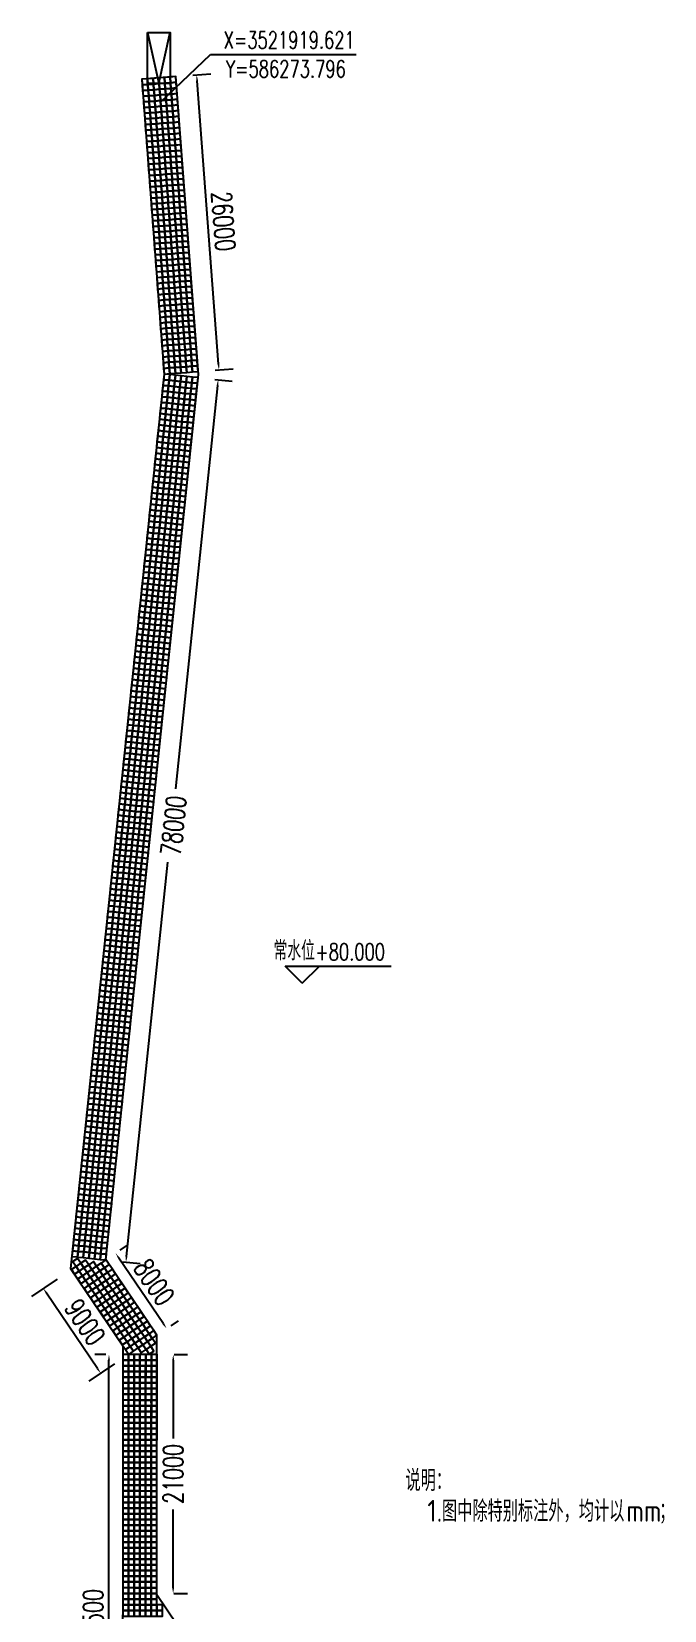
# Model space of a CAD drawing. Extents: x 833816 to 4746262, y -3629782 to -1973088.
# Drawn here: x 927508 to 983152, y -2256815 to -2118000 of the extents above; entities that cross this region are included whole.
import ezdxf

# ---------------------------------------------------------------- set-up
doc = ezdxf.new("R2010")
doc.units = 0
doc.header["$LTSCALE"] = 1000
doc.header["$MEASUREMENT"] = 0
doc.header["$PDMODE"] = 32
for name, color, linetype in [('DIM_COOR', 3, 'Continuous'), ('DIM_ELEV', 3, 'Continuous'), ('L-TEXT文字标注', 7, 'Continuous'), ('PUB_TEXT', 7, 'Continuous'), ('W-bridge approach引桥', 4, 'Continuous'), ('W-FLOAT_BOWL浮筒', 253, 'Continuous')]:
    doc.layers.add(name, color=color, linetype=linetype)
doc.styles.add('_TCH_DIM', font='SIMPLEX', dxfattribs={"bigfont": 'GBCBIG'})
doc.styles.get("Standard").update_dxf_attribs({"font": 'gbenor.shx', "bigfont": 'gbcbig.shx'})
doc.styles.add('STANDARD_T3', font='simplex.shx', dxfattribs={"width": 0.7, "bigfont": 'gbcbig.shx'})
doc.dimstyles.new('W&&500', dxfattribs={"dimtxt": 1750, "dimasz": 500, "dimexe": 1250, "dimexo": 1500, "dimgap": 500, "dimtad": 1, "dimdec": 0, "dimzin": 0, "dimdsep": 46, "dimtxsty": 'STANDARD_T3', "dimcen": 0.09, "dimclrd": 1, "dimclre": 1, "dimclrt": 7, "dimazin": 2, "dimtfac": 1, "dimtdec": 0, "dimtix": 1, "dimtmove": 2, "dimatfit": 3, "dimfxl": 100, "dimtolj": 1, "dimtzin": 0, "dimarcsym": 0})

# ---------------------------------------------------------------- blocks, each defined once
blk = doc.blocks.new('浮筒')
at = {"layer": 'W-FLOAT_BOWL浮筒'}
blk.add_lwpolyline([(-230, -268), (268, -230), (230, 268), (-268, 230)], close=True, dxfattribs=at)
blk = doc.blocks.new('*U164')
at = {"layer": 'W-FLOAT_BOWL浮筒', "rotation": 355.6724123112058}
blk.add_blockref('浮筒', (0, 0), dxfattribs=at)
blk = doc.blocks.new('*U163')
at = {"layer": 'W-FLOAT_BOWL浮筒', "color": 0, "linetype": 'ByBlock', "lineweight": -2, "transparency": 16777216}
for p in [(0, 0), (500, 0), (1000, 0), (1500, 0), (2000, 0), (2500, 0), (0, -500), (0, -1000), (0, -1500), (500, -500), (500, -1000), (500, -1500), (1000, -500), (1000, -1000), (1000, -1500), (1500, -500), (1500, -1000), (1500, -1500), (2000, -500), (2000, -1000), (2000, -1500), (2500, -500), (2500, -1000), (2500, -1500), (0, -2000), (0, -2500), (0, -3000), (500, -2000), (500, -2500), (500, -3000), (1000, -2000), (1000, -2500), (1000, -3000), (1500, -2000), (1500, -2500), (1500, -3000), (2000, -2000), (2000, -2500), (2000, -3000), (2500, -2000), (2500, -2500), (2500, -3000), (0, -3500), (0, -4000), (500, -3500), (500, -4000), (1000, -3500), (1000, -4000), (1500, -3500), (1500, -4000), (2000, -3500), (2000, -4000), (2500, -3500), (2500, -4000), (0, -4500), (0, -5000), (0, -5500), (500, -4500), (500, -5000), (500, -5500), (1000, -4500), (1000, -5000), (1000, -5500), (1500, -4500), (1500, -5000), (1500, -5500), (2000, -4500), (2000, -5000), (2000, -5500), (2500, -4500), (2500, -5000), (2500, -5500), (0, -6000), (0, -6500), (0, -7000), (500, -6000), (500, -6500), (500, -7000), (1000, -6000), (1000, -6500), (1000, -7000), (1500, -6000), (1500, -6500), (1500, -7000), (2000, -6000), (2000, -6500), (2000, -7000), (2500, -6000), (2500, -6500), (2500, -7000), (0, -7500), (0, -8000), (0, -8500), (500, -7500), (500, -8000), (500, -8500), (1000, -7500), (1000, -8000), (1000, -8500), (1500, -7500), (1500, -8000), (1500, -8500), (2000, -7500), (2000, -8000), (2000, -8500), (2500, -7500), (2500, -8000), (2500, -8500), (0, -9000), (0, -9500), (0, -10000), (500, -9000), (500, -9500), (500, -10000), (1000, -9000), (1000, -9500), (1000, -10000), (1500, -9000), (1500, -9500), (1500, -10000), (2000, -9000), (2000, -9500), (2000, -10000), (2500, -9000), (2500, -9500), (2500, -10000), (0, -10500), (0, -11000), (500, -10500), (500, -11000), (1000, -10500), (1000, -11000), (1500, -10500), (1500, -11000), (2000, -10500), (2000, -11000), (2500, -10500), (2500, -11000), (0, -11500), (0, -12000), (0, -12500), (500, -11500), (500, -12000), (500, -12500), (1000, -11500), (1000, -12000), (1000, -12500), (1500, -11500), (1500, -12000), (1500, -12500), (2000, -11500), (2000, -12000), (2000, -12500), (2500, -11500), (2500, -12000), (2500, -12500), (0, -13000), (0, -13500), (0, -14000), (500, -13000), (500, -13500), (500, -14000), (1000, -13000), (1000, -13500), (1000, -14000), (1500, -13000), (1500, -13500), (1500, -14000), (2000, -13000), (2000, -13500), (2000, -14000), (2500, -13000), (2500, -13500), (2500, -14000), (0, -14500), (0, -15000), (0, -15500), (500, -14500), (500, -15000), (500, -15500), (1000, -14500), (1000, -15000), (1000, -15500), (1500, -14500), (1500, -15000), (1500, -15500), (2000, -14500), (2000, -15000), (2000, -15500), (2500, -14500), (2500, -15000), (2500, -15500), (0, -16000), (0, -16500), (500, -16000), (500, -16500), (1000, -16000), (1000, -16500), (1500, -16000), (1500, -16500), (2000, -16000), (2000, -16500), (2500, -16000), (2500, -16500), (0, -17000), (0, -17500), (0, -18000), (500, -17000), (500, -17500), (500, -18000), (1000, -17000), (1000, -17500), (1000, -18000), (1500, -17000), (1500, -17500), (1500, -18000), (2000, -17000), (2000, -17500), (2000, -18000), (2500, -17000), (2500, -17500), (2500, -18000), (0, -18500), (0, -19000), (0, -19500), (500, -18500), (500, -19000), (500, -19500), (1000, -18500), (1000, -19000), (1000, -19500), (1500, -18500), (1500, -19000), (1500, -19500), (2000, -18500), (2000, -19000), (2000, -19500), (2500, -18500), (2500, -19000), (2500, -19500), (0, -20000), (0, -20500), (0, -21000), (500, -20000), (500, -20500), (500, -21000), (1000, -20000), (1000, -20500), (1000, -21000), (1500, -20000), (1500, -20500), (1500, -21000), (2000, -20000), (2000, -20500), (2000, -21000), (2500, -20000), (2500, -20500), (2500, -21000), (0, -21500), (0, -22000), (500, -21500), (500, -22000), (1000, -21500), (1000, -22000), (1500, -21500), (1500, -22000), (2000, -21500), (2000, -22000), (2500, -21500), (2500, -22000), (0, -22500), (0, -23000), (0, -23500), (500, -22500), (500, -23000), (500, -23500), (1000, -22500), (1000, -23000), (1000, -23500), (1500, -22500), (1500, -23000), (1500, -23500), (2000, -22500), (2000, -23000), (2000, -23500), (2500, -22500), (2500, -23000), (2500, -23500), (0, -24000), (0, -24500), (0, -25000), (500, -24000), (500, -24500), (500, -25000), (1000, -24000), (1000, -24500), (1000, -25000), (1500, -24000), (1500, -24500), (1500, -25000), (2000, -24000), (2000, -24500), (2000, -25000), (2500, -24000), (2500, -24500), (2500, -25000), (0, -25500), (0, -26000), (0, -26500), (500, -25500), (500, -26000), (500, -26500), (1000, -25500), (1000, -26000), (1000, -26500), (1500, -25500), (1500, -26000), (1500, -26500), (2000, -25500), (2000, -26000), (2000, -26500), (2500, -25500), (2500, -26000), (2500, -26500), (0, -27000), (0, -27500), (0, -28000), (500, -27000), (500, -27500), (500, -28000), (1000, -27000), (1000, -27500), (1000, -28000), (1500, -27000), (1500, -27500), (1500, -28000), (2000, -27000), (2000, -27500), (2000, -28000), (2500, -27000), (2500, -27500), (2500, -28000), (0, -28500), (0, -29000), (500, -28500), (500, -29000), (1000, -28500), (1000, -29000), (1500, -28500), (1500, -29000), (2000, -28500), (2000, -29000), (2500, -28500), (2500, -29000), (0, -29500), (0, -30000), (0, -30500), (500, -29500), (500, -30000), (500, -30500), (1000, -29500), (1000, -30000), (1000, -30500), (1500, -29500), (1500, -30000), (1500, -30500), (2000, -29500), (2000, -30000), (2000, -30500), (2500, -29500), (2500, -30000), (2500, -30500), (0, -31000), (0, -31500), (0, -32000), (500, -31000), (500, -31500), (500, -32000), (1000, -31000), (1000, -31500), (1000, -32000), (1500, -31000), (1500, -31500), (1500, -32000), (2000, -31000), (2000, -31500), (2000, -32000), (2500, -31000), (2500, -31500), (2500, -32000), (0, -32500), (0, -33000), (0, -33500), (500, -32500), (500, -33000), (500, -33500), (1000, -32500), (1000, -33000), (1000, -33500), (1500, -32500), (1500, -33000), (1500, -33500), (2000, -32500), (2000, -33000), (2000, -33500), (2500, -32500), (2500, -33000), (2500, -33500), (0, -34000), (0, -34500), (500, -34000), (500, -34500), (1000, -34000), (1000, -34500), (1500, -34000), (1500, -34500), (2000, -34000), (2000, -34500), (2500, -34000), (2500, -34500), (0, -35000), (0, -35500), (0, -36000), (500, -35000), (500, -35500), (500, -36000), (1000, -35000), (1000, -35500), (1000, -36000), (1500, -35000), (1500, -35500), (1500, -36000), (2000, -35000), (2000, -35500), (2000, -36000), (2500, -35000), (2500, -35500), (2500, -36000), (0, -36500), (0, -37000), (0, -37500), (500, -36500), (500, -37000), (500, -37500), (1000, -36500), (1000, -37000), (1000, -37500), (1500, -36500), (1500, -37000), (1500, -37500), (2000, -36500), (2000, -37000), (2000, -37500), (2500, -36500), (2500, -37000), (2500, -37500), (0, -38000), (0, -38500), (0, -39000), (500, -38000), (500, -38500), (500, -39000), (1000, -38000), (1000, -38500), (1000, -39000), (1500, -38000), (1500, -38500), (1500, -39000), (2000, -38000), (2000, -38500), (2000, -39000), (2500, -38000), (2500, -38500), (2500, -39000), (0, -39500), (0, -40000), (0, -40500), (500, -39500), (500, -40000), (500, -40500), (1000, -39500), (1000, -40000), (1000, -40500), (1500, -39500), (1500, -40000), (1500, -40500), (2000, -39500), (2000, -40000), (2000, -40500), (2500, -39500), (2500, -40000), (2500, -40500), (0, -41000), (0, -41500), (500, -41000), (500, -41500), (1000, -41000), (1000, -41500), (1500, -41000), (1500, -41500), (2000, -41000), (2000, -41500), (2500, -41000), (2500, -41500), (0, -42000), (0, -42500), (0, -43000), (500, -42000), (500, -42500), (500, -43000), (1000, -42000), (1000, -42500), (1000, -43000), (1500, -42000), (1500, -42500), (1500, -43000), (2000, -42000), (2000, -42500), (2000, -43000), (2500, -42000), (2500, -42500), (2500, -43000), (0, -43500), (0, -44000), (0, -44500), (500, -43500), (500, -44000), (500, -44500), (1000, -43500), (1000, -44000), (1000, -44500), (1500, -43500), (1500, -44000), (1500, -44500), (2000, -43500), (2000, -44000), (2000, -44500), (2500, -43500), (2500, -44000), (2500, -44500), (0, -45000), (0, -45500), (0, -46000), (500, -45000), (500, -45500), (500, -46000), (1000, -45000), (1000, -45500), (1000, -46000), (1500, -45000), (1500, -45500), (1500, -46000), (2000, -45000), (2000, -45500), (2000, -46000), (2500, -45000), (2500, -45500), (2500, -46000), (0, -46500), (0, -47000), (500, -46500), (500, -47000), (1000, -46500), (1000, -47000), (1500, -46500), (1500, -47000), (2000, -46500), (2000, -47000), (2500, -46500), (2500, -47000), (0, -47500), (0, -48000), (0, -48500), (500, -47500), (500, -48000), (500, -48500), (1000, -47500), (1000, -48000), (1000, -48500), (1500, -47500), (1500, -48000), (1500, -48500), (2000, -47500), (2000, -48000), (2000, -48500), (2500, -47500), (2500, -48000), (2500, -48500), (0, -49000), (0, -49500), (0, -50000), (500, -49000), (500, -49500), (500, -50000), (1000, -49000), (1000, -49500), (1000, -50000), (1500, -49000), (1500, -49500), (1500, -50000), (2000, -49000), (2000, -49500), (2000, -50000), (2500, -49000), (2500, -49500), (2500, -50000), (0, -50500), (0, -51000), (0, -51500), (500, -50500), (500, -51000), (500, -51500), (1000, -50500), (1000, -51000), (1000, -51500), (1500, -50500), (1500, -51000), (1500, -51500), (2000, -50500), (2000, -51000), (2000, -51500), (2500, -50500), (2500, -51000), (2500, -51500), (0, -52000), (0, -52500), (0, -53000), (500, -52000), (500, -52500), (500, -53000), (1000, -52000), (1000, -52500), (1000, -53000), (1500, -52000), (1500, -52500), (1500, -53000), (2000, -52000), (2000, -52500), (2000, -53000), (2500, -52000), (2500, -52500), (2500, -53000), (0, -53500), (0, -54000), (500, -53500), (500, -54000), (1000, -53500), (1000, -54000), (1500, -53500), (1500, -54000), (2000, -53500), (2000, -54000), (2500, -53500), (2500, -54000), (0, -54500), (0, -55000), (0, -55500), (500, -54500), (500, -55000), (500, -55500), (1000, -54500), (1000, -55000), (1000, -55500), (1500, -54500), (1500, -55000), (1500, -55500), (2000, -54500), (2000, -55000), (2000, -55500), (2500, -54500), (2500, -55000), (2500, -55500), (0, -56000), (0, -56500), (0, -57000), (500, -56000), (500, -56500), (500, -57000), (1000, -56000), (1000, -56500), (1000, -57000), (1500, -56000), (1500, -56500), (1500, -57000), (2000, -56000), (2000, -56500), (2000, -57000), (2500, -56000), (2500, -56500), (2500, -57000), (0, -57500), (0, -58000), (0, -58500), (500, -57500), (500, -58000), (500, -58500), (1000, -57500), (1000, -58000), (1000, -58500), (1500, -57500), (1500, -58000), (1500, -58500), (2000, -57500), (2000, -58000), (2000, -58500), (2500, -57500), (2500, -58000), (2500, -58500), (0, -59000), (0, -59500), (500, -59000), (500, -59500), (1000, -59000), (1000, -59500), (1500, -59000), (1500, -59500), (2000, -59000), (2000, -59500), (2500, -59000), (2500, -59500), (0, -60000), (0, -60500), (0, -61000), (500, -60000), (500, -60500), (500, -61000), (1000, -60000), (1000, -60500), (1000, -61000), (1500, -60000), (1500, -60500), (1500, -61000), (2000, -60000), (2000, -60500), (2000, -61000), (2500, -60000), (2500, -60500), (2500, -61000), (0, -61500), (0, -62000), (0, -62500), (500, -61500), (500, -62000), (500, -62500), (1000, -61500), (1000, -62000), (1000, -62500), (1500, -61500), (1500, -62000), (1500, -62500), (2000, -61500), (2000, -62000), (2000, -62500), (2500, -61500), (2500, -62000), (2500, -62500), (0, -63000), (0, -63500), (0, -64000), (500, -63000), (500, -63500), (500, -64000), (1000, -63000), (1000, -63500), (1000, -64000), (1500, -63000), (1500, -63500), (1500, -64000), (2000, -63000), (2000, -63500), (2000, -64000), (2500, -63000), (2500, -63500), (2500, -64000), (0, -64500), (0, -65000), (0, -65500), (500, -64500), (500, -65000), (500, -65500), (1000, -64500), (1000, -65000), (1000, -65500), (1500, -64500), (1500, -65000), (1500, -65500), (2000, -64500), (2000, -65000), (2000, -65500), (2500, -64500), (2500, -65000), (2500, -65500), (0, -66000), (0, -66500), (500, -66000), (500, -66500), (1000, -66000), (1000, -66500), (1500, -66000), (1500, -66500), (2000, -66000), (2000, -66500), (2500, -66000), (2500, -66500), (0, -67000), (0, -67500), (0, -68000), (500, -67000), (500, -67500), (500, -68000), (1000, -67000), (1000, -67500), (1000, -68000), (1500, -67000), (1500, -67500), (1500, -68000), (2000, -67000), (2000, -67500), (2000, -68000), (2500, -67000), (2500, -67500), (2500, -68000), (0, -68500), (0, -69000), (0, -69500), (500, -68500), (500, -69000), (500, -69500), (1000, -68500), (1000, -69000), (1000, -69500), (1500, -68500), (1500, -69000), (1500, -69500), (2000, -68500), (2000, -69000), (2000, -69500), (2500, -68500), (2500, -69000), (2500, -69500), (0, -70000), (0, -70500), (0, -71000), (500, -70000), (500, -70500), (500, -71000), (1000, -70000), (1000, -70500), (1000, -71000), (1500, -70000), (1500, -70500), (1500, -71000), (2000, -70000), (2000, -70500), (2000, -71000), (2500, -70000), (2500, -70500), (2500, -71000), (0, -71500), (0, -72000), (500, -71500), (500, -72000), (1000, -71500), (1000, -72000), (1500, -71500), (1500, -72000), (2000, -71500), (2000, -72000), (2500, -71500), (2500, -72000), (0, -72500), (0, -73000), (0, -73500), (500, -72500), (500, -73000), (500, -73500), (1000, -72500), (1000, -73000), (1000, -73500), (1500, -72500), (1500, -73000), (1500, -73500), (2000, -72500), (2000, -73000), (2000, -73500), (2500, -72500), (2500, -73000), (2500, -73500), (0, -74000), (0, -74500), (0, -75000), (500, -74000), (500, -74500), (500, -75000), (1000, -74000), (1000, -74500), (1000, -75000), (1500, -74000), (1500, -74500), (1500, -75000), (2000, -74000), (2000, -74500), (2000, -75000), (2500, -74000), (2500, -74500), (2500, -75000), (0, -75500), (0, -76000), (0, -76500), (500, -75500), (500, -76000), (500, -76500), (1000, -75500), (1000, -76000), (1000, -76500), (1500, -75500), (1500, -76000), (1500, -76500), (2000, -75500), (2000, -76000), (2000, -76500), (2500, -75500), (2500, -76000), (2500, -76500), (0, -77000), (0, -77500), (500, -77000), (500, -77500), (1000, -77000), (1000, -77500), (1500, -77000), (1500, -77500), (2000, -77000), (2000, -77500), (2500, -77000), (2500, -77500)]:
    blk.add_blockref('*U164', p, dxfattribs=at)
blk = doc.blocks.new('*U38')
at = {"layer": 'W-FLOAT_BOWL浮筒', "rotation": 355.6724123112058}
blk.add_blockref('浮筒', (0, 0), dxfattribs=at)
blk = doc.blocks.new('*U37')
at = {"layer": 'W-FLOAT_BOWL浮筒', "color": 0, "linetype": 'ByBlock', "lineweight": -2, "transparency": 16777216}
for p in [(0, 0), (0, -500), (0, -1000), (0, -1500), (0, -2000), (0, -2500), (0, -3000), (0, -3500), (0, -4000), (0, -4500), (0, -5000), (0, -5500), (0, -6000), (0, -6500), (0, -7000), (0, -7500)]:
    blk.add_blockref('*U38', p, dxfattribs=at)
blk = doc.blocks.new('*U40')
at = {"layer": 'W-FLOAT_BOWL浮筒', "rotation": 355.6724123112058}
blk.add_blockref('浮筒', (0, 0), dxfattribs=at)
blk = doc.blocks.new('*U39')
at = {"layer": 'W-FLOAT_BOWL浮筒', "color": 0, "linetype": 'ByBlock', "lineweight": -2, "transparency": 16777216}
for p in [(0, 0), (500, 0), (1000, 0), (1500, 0), (2000, 0), (2500, 0), (0, -500), (0, -1000), (0, -1500), (500, -500), (500, -1000), (500, -1500), (1000, -500), (1000, -1000), (1000, -1500), (1500, -500), (1500, -1000), (1500, -1500), (2000, -500), (2000, -1000), (2000, -1500), (2500, -500), (2500, -1000), (2500, -1500), (0, -2000), (0, -2500), (0, -3000), (500, -2000), (500, -2500), (500, -3000), (1000, -2000), (1000, -2500), (1000, -3000), (1500, -2000), (1500, -2500), (1500, -3000), (2000, -2000), (2000, -2500), (2000, -3000), (2500, -2000), (2500, -2500), (2500, -3000), (0, -3500), (0, -4000), (500, -3500), (500, -4000), (1000, -3500), (1000, -4000), (1500, -3500), (1500, -4000), (2000, -3500), (2000, -4000), (2500, -3500), (2500, -4000), (0, -4500), (0, -5000), (0, -5500), (500, -4500), (500, -5000), (500, -5500), (1000, -4500), (1000, -5000), (1000, -5500), (1500, -4500), (1500, -5000), (1500, -5500), (2000, -4500), (2000, -5000), (2000, -5500), (2500, -4500), (2500, -5000), (2500, -5500), (0, -6000), (0, -6500), (0, -7000), (500, -6000), (500, -6500), (500, -7000), (1000, -6000), (1000, -6500), (1000, -7000), (1500, -6000), (1500, -6500), (1500, -7000), (2000, -6000), (2000, -6500), (2000, -7000), (2500, -6000), (2500, -6500), (2500, -7000), (0, -7500), (0, -8000), (0, -8500), (500, -7500), (500, -8000), (500, -8500), (1000, -7500), (1000, -8000), (1000, -8500), (1500, -7500), (1500, -8000), (1500, -8500), (2000, -7500), (2000, -8000), (2000, -8500), (2500, -7500), (2500, -8000), (2500, -8500), (0, -9000), (0, -9500), (0, -10000), (500, -9000), (500, -9500), (500, -10000), (1000, -9000), (1000, -9500), (1000, -10000), (1500, -9000), (1500, -9500), (1500, -10000), (2000, -9000), (2000, -9500), (2000, -10000), (2500, -9000), (2500, -9500), (2500, -10000), (0, -10500), (0, -11000), (500, -10500), (500, -11000), (1000, -10500), (1000, -11000), (1500, -10500), (1500, -11000), (2000, -10500), (2000, -11000), (2500, -10500), (2500, -11000), (0, -11500), (0, -12000), (0, -12500), (500, -11500), (500, -12000), (500, -12500), (1000, -11500), (1000, -12000), (1000, -12500), (1500, -11500), (1500, -12000), (1500, -12500), (2000, -11500), (2000, -12000), (2000, -12500), (2500, -11500), (2500, -12000), (2500, -12500), (0, -13000), (0, -13500), (0, -14000), (500, -13000), (500, -13500), (500, -14000), (1000, -13000), (1000, -13500), (1000, -14000), (1500, -13000), (1500, -13500), (1500, -14000), (2000, -13000), (2000, -13500), (2000, -14000), (2500, -13000), (2500, -13500), (2500, -14000), (0, -14500), (0, -15000), (0, -15500), (500, -14500), (500, -15000), (500, -15500), (1000, -14500), (1000, -15000), (1000, -15500), (1500, -14500), (1500, -15000), (1500, -15500), (2000, -14500), (2000, -15000), (2000, -15500), (2500, -14500), (2500, -15000), (2500, -15500), (0, -16000), (0, -16500), (500, -16000), (500, -16500), (1000, -16000), (1000, -16500), (1500, -16000), (1500, -16500), (2000, -16000), (2000, -16500), (2500, -16000), (2500, -16500), (0, -17000), (0, -17500), (0, -18000), (500, -17000), (500, -17500), (500, -18000), (1000, -17000), (1000, -17500), (1000, -18000), (1500, -17000), (1500, -17500), (1500, -18000), (2000, -17000), (2000, -17500), (2000, -18000), (2500, -17000), (2500, -17500), (2500, -18000), (0, -18500), (0, -19000), (0, -19500), (500, -18500), (500, -19000), (500, -19500), (1000, -18500), (1000, -19000), (1000, -19500), (1500, -18500), (1500, -19000), (1500, -19500), (2000, -18500), (2000, -19000), (2000, -19500), (2500, -18500), (2500, -19000), (2500, -19500), (0, -20000), (0, -20500), (500, -20000), (500, -20500), (1000, -20000), (1000, -20500), (1500, -20000), (1500, -20500), (2000, -20000), (2000, -20500), (2500, -20000), (2500, -20500)]:
    blk.add_blockref('*U40', p, dxfattribs=at)
blk = doc.blocks.new('*U53')
at = {"layer": 'W-FLOAT_BOWL浮筒', "rotation": 355.6724123112058}
blk.add_blockref('浮筒', (0, 0), dxfattribs=at)
blk = doc.blocks.new('*U52')
at = {"layer": 'W-FLOAT_BOWL浮筒', "color": 0, "linetype": 'ByBlock', "lineweight": -2, "transparency": 16777216}
for p in [(0, 0), (500, 0), (1000, 0), (1500, 0), (2000, 0), (2500, 0), (0, -500), (500, -500), (1000, -500), (1500, -500), (2000, -500), (2500, -500)]:
    blk.add_blockref('*U53', p, dxfattribs=at)
blk = doc.blocks.new('*U55')
at = {"layer": 'W-FLOAT_BOWL浮筒', "rotation": 355.6724123112058}
blk.add_blockref('浮筒', (0, 0), dxfattribs=at)
blk = doc.blocks.new('*U54')
at = {"layer": 'W-FLOAT_BOWL浮筒', "color": 0, "linetype": 'ByBlock', "lineweight": -2, "transparency": 16777216}
for p in [(0, 500), (0, 0), (500, 500), (500, 0), (1000, 500), (1000, 0), (1500, 500), (1500, 0), (2000, 500), (2000, 0), (2500, 500), (2500, 0), (3000, 500), (3000, 0)]:
    blk.add_blockref('*U55', p, dxfattribs=at)
blk = doc.blocks.new('*U160')
at = {"layer": 'W-FLOAT_BOWL浮筒', "rotation": 355.6724123112058}
blk.add_blockref('浮筒', (0, 0), dxfattribs=at)
blk = doc.blocks.new('*U159')
at = {"layer": 'W-FLOAT_BOWL浮筒', "color": 0, "linetype": 'ByBlock', "lineweight": -2, "transparency": 16777216}
for p in [(0, 0), (0, -500), (0, -1000), (0, -1500), (0, -2000), (0, -2500), (0, -3000), (0, -3500), (0, -4000), (0, -4500), (0, -5000), (0, -5500), (0, -6000), (0, -6500), (0, -7000), (0, -7500), (0, -8000)]:
    blk.add_blockref('*U160', p, dxfattribs=at)
blk = doc.blocks.new('*U144')
at = {"layer": 'W-FLOAT_BOWL浮筒', "rotation": 355.6724123112058}
blk.add_blockref('浮筒', (0, 0), dxfattribs=at)
blk = doc.blocks.new('*U143')
at = {"layer": 'W-FLOAT_BOWL浮筒', "color": 0, "linetype": 'ByBlock', "lineweight": -2, "transparency": 16777216}
for p in [(0, 0), (0, -500), (0, -1000), (0, -1500), (0, -2000), (0, -2500), (0, -3000), (0, -3500), (0, -4000), (0, -4500), (0, -5000), (0, -5500), (0, -6000), (0, -6500), (0, -7000), (0, -7500), (0, -8000), (0, -8500), (0, -9000)]:
    blk.add_blockref('*U144', p, dxfattribs=at)
blk = doc.blocks.new('*U146')
at = {"layer": 'W-FLOAT_BOWL浮筒', "rotation": 355.6724123112058}
blk.add_blockref('浮筒', (0, 0), dxfattribs=at)
blk = doc.blocks.new('*U145')
at = {"layer": 'W-FLOAT_BOWL浮筒', "color": 0, "linetype": 'ByBlock', "lineweight": -2, "transparency": 16777216}
for p in [(0, 0), (0, -500), (0, -1000), (0, -1500), (0, -2000), (0, -2500), (0, -3000), (0, -3500), (0, -4000), (0, -4500), (0, -5000), (0, -5500), (0, -6000), (0, -6500), (0, -7000), (0, -7500), (0, -8000), (0, -8500), (0, -9000)]:
    blk.add_blockref('*U146', p, dxfattribs=at)
blk = doc.blocks.new('*U148')
at = {"layer": 'W-FLOAT_BOWL浮筒', "rotation": 355.6724123112058}
blk.add_blockref('浮筒', (0, 0), dxfattribs=at)
blk = doc.blocks.new('*U147')
at = {"layer": 'W-FLOAT_BOWL浮筒', "color": 0, "linetype": 'ByBlock', "lineweight": -2, "transparency": 16777216}
for p in [(0, 0), (0, -500), (0, -1000), (0, -1500), (0, -2000), (0, -2500), (0, -3000), (0, -3500), (0, -4000), (0, -4500), (0, -5000), (0, -5500), (0, -6000), (0, -6500), (0, -7000), (0, -7500), (0, -8000), (0, -8500), (0, -9000)]:
    blk.add_blockref('*U148', p, dxfattribs=at)
blk = doc.blocks.new('*U150')
at = {"layer": 'W-FLOAT_BOWL浮筒', "rotation": 355.6724123112058}
blk.add_blockref('浮筒', (0, 0), dxfattribs=at)
blk = doc.blocks.new('*U149')
at = {"layer": 'W-FLOAT_BOWL浮筒', "color": 0, "linetype": 'ByBlock', "lineweight": -2, "transparency": 16777216}
for p in [(0, 0), (0, -500), (0, -1000), (0, -1500), (0, -2000), (0, -2500), (0, -3000), (0, -3500), (0, -4000), (0, -4500), (0, -5000), (0, -5500), (0, -6000), (0, -6500), (0, -7000), (0, -7500), (0, -8000), (0, -8500)]:
    blk.add_blockref('*U150', p, dxfattribs=at)
blk = doc.blocks.new('*U162')
at = {"layer": 'W-FLOAT_BOWL浮筒', "rotation": 355.672412311197}
blk.add_blockref('浮筒', (0, 0), dxfattribs=at)
blk = doc.blocks.new('*U161')
at = {"layer": 'W-FLOAT_BOWL浮筒', "color": 0, "linetype": 'ByBlock', "lineweight": -2, "transparency": 16777216}
for p in [(0, 0), (500, 0), (1000, 0), (0, -500), (0, -1000), (0, -1500), (500, -500), (500, -1000), (500, -1500), (1000, -500), (1000, -1000), (1000, -1500), (0, -2000), (0, -2500), (0, -3000), (500, -2000), (500, -2500), (500, -3000), (1000, -2000), (1000, -2500), (1000, -3000), (0, -3500), (0, -4000), (500, -3500), (500, -4000), (1000, -3500), (1000, -4000), (0, -4500), (0, -5000), (0, -5500), (500, -4500), (500, -5000), (500, -5500), (1000, -4500), (1000, -5000), (1000, -5500), (0, -6000), (0, -6500), (0, -7000), (500, -6000), (500, -6500), (500, -7000), (1000, -6000), (1000, -6500), (1000, -7000), (0, -7500), (0, -8000), (0, -8500), (500, -7500), (500, -8000), (500, -8500), (1000, -7500), (1000, -8000), (1000, -8500), (0, -9000), (0, -9500), (0, -10000), (500, -9000), (500, -9500), (500, -10000), (1000, -9000), (1000, -9500), (1000, -10000), (0, -10500), (0, -11000), (500, -10500), (500, -11000), (1000, -10500), (1000, -11000), (0, -11500), (0, -12000), (0, -12500), (500, -11500), (500, -12000), (500, -12500), (1000, -11500), (1000, -12000), (1000, -12500), (0, -13000), (0, -13500), (0, -14000), (500, -13000), (500, -13500), (500, -14000), (1000, -13000), (1000, -13500), (1000, -14000), (0, -14500), (0, -15000), (0, -15500), (500, -14500), (500, -15000), (500, -15500), (1000, -14500), (1000, -15000), (1000, -15500), (0, -16000), (0, -16500), (500, -16000), (500, -16500), (1000, -16000), (1000, -16500), (0, -17000), (0, -17500), (0, -18000), (500, -17000), (500, -17500), (500, -18000), (1000, -17000), (1000, -17500), (1000, -18000), (0, -18500), (0, -19000), (0, -19500), (500, -18500), (500, -19000), (500, -19500), (1000, -18500), (1000, -19000), (1000, -19500), (0, -20000), (0, -20500), (0, -21000), (500, -20000), (500, -20500), (500, -21000), (1000, -20000), (1000, -20500), (1000, -21000), (0, -21500), (0, -22000), (500, -21500), (500, -22000), (1000, -21500), (1000, -22000), (0, -22500), (0, -23000), (0, -23500), (500, -22500), (500, -23000), (500, -23500), (1000, -22500), (1000, -23000), (1000, -23500), (0, -24000), (0, -24500), (0, -25000), (500, -24000), (500, -24500), (500, -25000), (1000, -24000), (1000, -24500), (1000, -25000), (0, -25500), (500, -25500), (1000, -25500)]:
    blk.add_blockref('*U162', p, dxfattribs=at)
blk = doc.blocks.new('*U156')
at = {"layer": 'W-FLOAT_BOWL浮筒', "rotation": 355.672412311197}
blk.add_blockref('浮筒', (0, 0), dxfattribs=at)
blk = doc.blocks.new('*U155')
at = {"layer": 'W-FLOAT_BOWL浮筒', "color": 0, "linetype": 'ByBlock', "lineweight": -2, "transparency": 16777216}
for p in [(0, 0), (500, 0), (1000, 0), (0, -500), (0, -1000), (0, -1500), (500, -500), (500, -1000), (500, -1500), (1000, -500), (1000, -1000), (1000, -1500), (0, -2000), (0, -2500), (0, -3000), (500, -2000), (500, -2500), (500, -3000), (1000, -2000), (1000, -2500), (1000, -3000), (0, -3500), (0, -4000), (500, -3500), (500, -4000), (1000, -3500), (1000, -4000), (0, -4500), (0, -5000), (0, -5500), (500, -4500), (500, -5000), (500, -5500), (1000, -4500), (1000, -5000), (1000, -5500), (0, -6000), (0, -6500), (0, -7000), (500, -6000), (500, -6500), (500, -7000), (1000, -6000), (1000, -6500), (1000, -7000), (0, -7500), (0, -8000), (0, -8500), (500, -7500), (500, -8000), (500, -8500), (1000, -7500), (1000, -8000), (1000, -8500), (0, -9000), (0, -9500), (0, -10000), (500, -9000), (500, -9500), (500, -10000), (1000, -9000), (1000, -9500), (1000, -10000), (0, -10500), (0, -11000), (500, -10500), (500, -11000), (1000, -10500), (1000, -11000), (0, -11500), (0, -12000), (0, -12500), (500, -11500), (500, -12000), (500, -12500), (1000, -11500), (1000, -12000), (1000, -12500), (0, -13000), (0, -13500), (0, -14000), (500, -13000), (500, -13500), (500, -14000), (1000, -13000), (1000, -13500), (1000, -14000), (0, -14500), (0, -15000), (0, -15500), (500, -14500), (500, -15000), (500, -15500), (1000, -14500), (1000, -15000), (1000, -15500), (0, -16000), (0, -16500), (500, -16000), (500, -16500), (1000, -16000), (1000, -16500), (0, -17000), (0, -17500), (0, -18000), (500, -17000), (500, -17500), (500, -18000), (1000, -17000), (1000, -17500), (1000, -18000), (0, -18500), (0, -19000), (0, -19500), (500, -18500), (500, -19000), (500, -19500), (1000, -18500), (1000, -19000), (1000, -19500), (0, -20000), (0, -20500), (0, -21000), (500, -20000), (500, -20500), (500, -21000), (1000, -20000), (1000, -20500), (1000, -21000), (0, -21500), (0, -22000), (500, -21500), (500, -22000), (1000, -21500), (1000, -22000), (0, -22500), (0, -23000), (0, -23500), (500, -22500), (500, -23000), (500, -23500), (1000, -22500), (1000, -23000), (1000, -23500), (0, -24000), (0, -24500), (0, -25000), (500, -24000), (500, -24500), (500, -25000), (1000, -24000), (1000, -24500), (1000, -25000), (0, -25500), (500, -25500), (1000, -25500)]:
    blk.add_blockref('*U156', p, dxfattribs=at)
blk = doc.blocks.new('浮筒平面图')
at = {"layer": 'W-FLOAT_BOWL浮筒'}
for name, p, rotation in [('*U155', (1982, 268110), 4.327587688802421), ('*U161', (3477, 268223), 4.327587688802421), ('*U163', (3898, 242140), 354.0326192237126), ('*U149', (-4131, 163615), 34.06777891769875), ('*U147', (-3997, 164309), 34.06777891769875), ('*U145', (-3302, 164175), 34.06777891769875), ('*U143', (-2608, 164041), 34.06777891769875), ('*U159', (-1914, 163907), 34.06777891769875), ('*U37', (-1500, 164187), 34.06777891769875), ('*U39', (307, 155963), 359.9704622722583), ('*U52', (296, 134963), 359.9704622722583), ('*U54', (295, 133463), 359.9704622722583)]:
    blk.add_blockref(name, p, dxfattribs=dict(at, rotation=rotation))
blk = doc.blocks.new('YQ1')
blk.add_lwpolyline([(-1000, 4000), (1000, 4000), (1000, -500), (-1000, -500)], close=True)
at = {"layer": 'W-bridge approach引桥'}
blk.add_lwpolyline([(-1000, 4000), (0, -500), (1000, 4019)], dxfattribs=at)
blk = doc.blocks.new('*D772')
at = {"color": 1, "lineweight": -2, "transparency": 16777216}
for p, q in [((939965, -2234816), (939962, -2241691)), ((940040, -2234316), (941216, -2234317)), ((939955, -2254816), (939959, -2247941)), ((940029, -2255316), (941205, -2255317))]:
    blk.add_line(p, q, dxfattribs=at)
at = {"color": 1, "transparency": 16777216}
for points in [[(939882, -2234816), (940049, -2234816), (939966, -2234316)], [(939872, -2254816), (940038, -2254816), (939955, -2255316)]]:
    blk.add_solid(points, dxfattribs=at)
at = {"layer": 'Defpoints', "color": 0, "transparency": 16777216}
for p in [(938540, -2234316), (939966, -2234316), (938529, -2255316)]:
    blk.add_point(p, dxfattribs=at)
at = {"color": 7, "transparency": 16777216, "insert": (939960, -2244816), "char_height": 1750, "attachment_point": 5, "rotation": 89.97046, "style": 'STANDARD_T3'}
blk.add_mtext('\\A1;21000', dxfattribs=at)
blk = doc.blocks.new('*D773')
at = {"color": 1, "lineweight": -2, "transparency": 16777216}
for p, q in [((935293, -2225152), (935940, -2224715)), ((939105, -2231628), (935184, -2225830)), ((939774, -2231779), (940421, -2231342))]:
    blk.add_line(p, q, dxfattribs=at)
at = {"color": 1, "transparency": 16777216}
for points in [[(935253, -2225783), (935115, -2225876), (934904, -2225415)], [(939174, -2231581), (939036, -2231675), (939385, -2232042)]]:
    blk.add_solid(points, dxfattribs=at)
at = {"layer": 'Defpoints', "color": 0, "transparency": 16777216}
for p in [(934050, -2225993), (934904, -2225415), (938532, -2232620)]:
    blk.add_point(p, dxfattribs=at)
at = {"color": 7, "transparency": 16777216, "insert": (938284, -2227959), "char_height": 1750, "attachment_point": 5, "rotation": 304.06778, "style": 'STANDARD_T3'}
blk.add_mtext('\\A1;8000', dxfattribs=at)
blk = doc.blocks.new('*D774')
at = {"color": 1, "lineweight": -2, "transparency": 16777216}
for p, q in [((943634, -2148581), (945157, -2148740)), ((943862, -2149107), (940154, -2184575)), ((935857, -2225690), (939480, -2191023)), ((935525, -2226158), (937048, -2226317))]:
    blk.add_line(p, q, dxfattribs=at)
at = {"color": 1, "transparency": 16777216}
for points in [[(943779, -2149098), (943945, -2149116), (943914, -2148610)], [(935774, -2225681), (935940, -2225699), (935805, -2226187)]]:
    blk.add_solid(points, dxfattribs=at)
at = {"layer": 'Defpoints', "color": 0, "transparency": 16777216}
for p in [(942142, -2148425), (943914, -2148610), (934033, -2226002)]:
    blk.add_point(p, dxfattribs=at)
at = {"color": 7, "transparency": 16777216, "insert": (939997, -2187818), "char_height": 1750, "attachment_point": 5, "rotation": 84.03262, "style": 'STANDARD_T3'}
blk.add_mtext('\\A1;78000', dxfattribs=at)
blk = doc.blocks.new('*D166')
at = {"color": 1, "lineweight": -2, "transparency": 16777216}
for p, q in [((941684, -2121847), (943270, -2121727)), ((943948, -2147249), (942061, -2122320)), ((943646, -2147773), (945232, -2147653))]:
    blk.add_line(p, q, dxfattribs=at)
at = {"color": 1, "transparency": 16777216}
for points in [[(942144, -2122314), (941978, -2122326), (942023, -2121821)], [(944031, -2147242), (943865, -2147255), (943985, -2147747)]]:
    blk.add_solid(points, dxfattribs=at)
at = {"layer": 'Defpoints', "color": 0, "transparency": 16777216}
for p in [(940188, -2121960), (942023, -2121821), (942150, -2147886)]:
    blk.add_point(p, dxfattribs=at)
at = {"color": 7, "transparency": 16777216, "insert": (944375, -2134681), "char_height": 1750, "attachment_point": 5, "rotation": 274.32759, "style": 'STANDARD_T3'}
blk.add_mtext('\\A1;26000', dxfattribs=at)
blk = doc.blocks.new('*D167')
at = {"color": 1, "lineweight": -2, "transparency": 16777216}
for p, q in [((934040, -2234313), (933065, -2234313)), ((934291, -2280313), (934315, -2234813)), ((934016, -2280813), (933041, -2280813))]:
    blk.add_line(p, q, dxfattribs=at)
at = {"color": 1, "transparency": 16777216}
for points in [[(934231, -2234813), (934398, -2234814), (934315, -2234313)], [(934208, -2280313), (934375, -2280314), (934291, -2280813)]]:
    blk.add_solid(points, dxfattribs=at)
at = {"layer": 'Defpoints', "color": 0, "transparency": 16777216}
for p in [(934315, -2234313), (935540, -2234314), (935516, -2280814)]:
    blk.add_point(p, dxfattribs=at)
at = {"color": 7, "transparency": 16777216, "insert": (932928, -2257563), "char_height": 1750, "attachment_point": 5, "rotation": 89.97046, "style": 'STANDARD_T3'}
blk.add_mtext('\\A1;46500', dxfattribs=at)
blk = doc.blocks.new('*D781')
at = {"color": 1, "lineweight": -2, "transparency": 16777216}
for p, q in [((929762, -2227685), (927508, -2229210)), ((933304, -2235551), (928823, -2228924)), ((934804, -2235141), (932549, -2236665))]:
    blk.add_line(p, q, dxfattribs=at)
at = {"color": 1, "transparency": 16777216}
for points in [[(928892, -2228877), (928754, -2228971), (928543, -2228510)], [(933373, -2235504), (933235, -2235598), (933585, -2235965)]]:
    blk.add_solid(points, dxfattribs=at)
at = {"layer": 'Defpoints', "color": 0, "transparency": 16777216}
for p in [(931005, -2226845), (928543, -2228510), (936047, -2234300)]:
    blk.add_point(p, dxfattribs=at)
at = {"color": 7, "transparency": 16777216, "insert": (932203, -2231467), "char_height": 1750, "attachment_point": 5, "rotation": 304.06778, "style": 'STANDARD_T3'}
blk.add_mtext('\\A1;9000', dxfattribs=at)

msp = doc.modelspace()

# ---------------------------------------------------------------- linework, layer by layer
msp.add_lwpolyline([(942026.1, -2260653.3), (938528.8, -2255440.5), (938531.6, -2232619.8), (934036.3, -2225972), (942170.3, -2148155.9), (940187.9, -2121960.3), (937196.5, -2122186.7), (939158.4, -2148112.5), (930938.9, -2226747.2), (935540.1, -2233551.4), (935515.7, -2280799.8)])
at = {"layer": 'DIM_COOR', "color": 3}
for p, q in [((938853.6, -2124206.3), (943241.5, -2120012.7)), ((943241.5, -2120012.7), (956056.5, -2120012.7))]:
    msp.add_line(p, q, dxfattribs=at)
at = {"layer": 'DIM_ELEV'}
for p, q in [((951312.8, -2201679), (949812.8, -2200179)), ((949812.8, -2200179), (959112.8, -2200179)), ((951312.8, -2201679), (952812.8, -2200179))]:
    msp.add_line(p, q, dxfattribs=at)

# ---------------------------------------------------------------- block references
msp.add_blockref('YQ1', (938692.2, -2122073.5))
at = {"layer": 'L-TEXT文字标注', "color": 2}
msp.add_blockref('浮筒平面图', (935482.9, -2390527.1), dxfattribs=at)

# ---------------------------------------------------------------- texts
at = {"layer": 'PUB_TEXT', "color": 7, "style": '_TCH_DIM', "width": 0.705882}
for s, p in [('X=3521919.621', (944406.5, -2119487.7)), ('Y=586273.796', (944606.5, -2122025.2)), ('+80.000', (952462.8, -2199654))]:
    msp.add_text(s, height=1487.5, dxfattribs=at).set_placement(p)
at = {"layer": 'PUB_TEXT', "color": 7, "style": '_TCH_DIM'}
msp.add_text('常水位', height=1687.94, dxfattribs=at).set_placement((948776.6, -2199654))
at = {"layer": 'PUB_TEXT'}
for s, height, p in [('说明：', 1856.74, (960380.2, -2246320.4)), ('1.', 1925, (962305.2, -2249015.4)), ('图中除特别标注外，均计以', 1856.738, (963588.5, -2249015.4)), ('mm', 1925, (979807.7, -2249015.4)), ('；', 1856.7, (982695.2, -2249015.4))]:
    msp.add_text(s, height=height, dxfattribs=at).set_placement(p)

# ---------------------------------------------------------------- dimensions: what is measured, and where the dimension line sits
for p1, p2, distance, picture, middle in [((942149.9, -2147886.2), (940187.9, -2121960.3), -1840.7, '*D166', (944375.5, -2134680.6)), ((938531.6, -2232619.8), (934050.3, -2225992.7), -1030.7, '*D773', (938283.8, -2227958.6)), ((936046.5, -2234300.3), (931005, -2226844.9), 2972.1, '*D781', (932202.8, -2231467.2)), ((935515.7, -2280814.1), (935539.7, -2234314.1), 1224.7, '*D167', (932928, -2257562.8))]:
    dim = msp.add_aligned_dim(p1=p1, p2=p2, distance=distance, dimstyle='W&&500')
    dim.commit()
    dim.dimension.update_dxf_attribs({"geometry": picture, "text_midpoint": middle})
for base, p1, p2, angle, picture, middle in [((943913.9, -2148609.8), (934033.1, -2226002), (942142.2, -2148424.6), 84.032619, '*D774', (939996.6, -2187817.7)), ((939965.7, -2234316.4), (938528.9, -2255315.7), (938539.7, -2234315.7), 89.970462, '*D772', (939960.3, -2244815.7))]:
    dim = msp.add_linear_dim(base=base, p1=p1, p2=p2, angle=angle, dimstyle='W&&500')
    dim.commit()
    dim.dimension.update_dxf_attribs({"geometry": picture, "text_midpoint": middle, "dimtype": 161})

doc.saveas('drawing.dxf')
